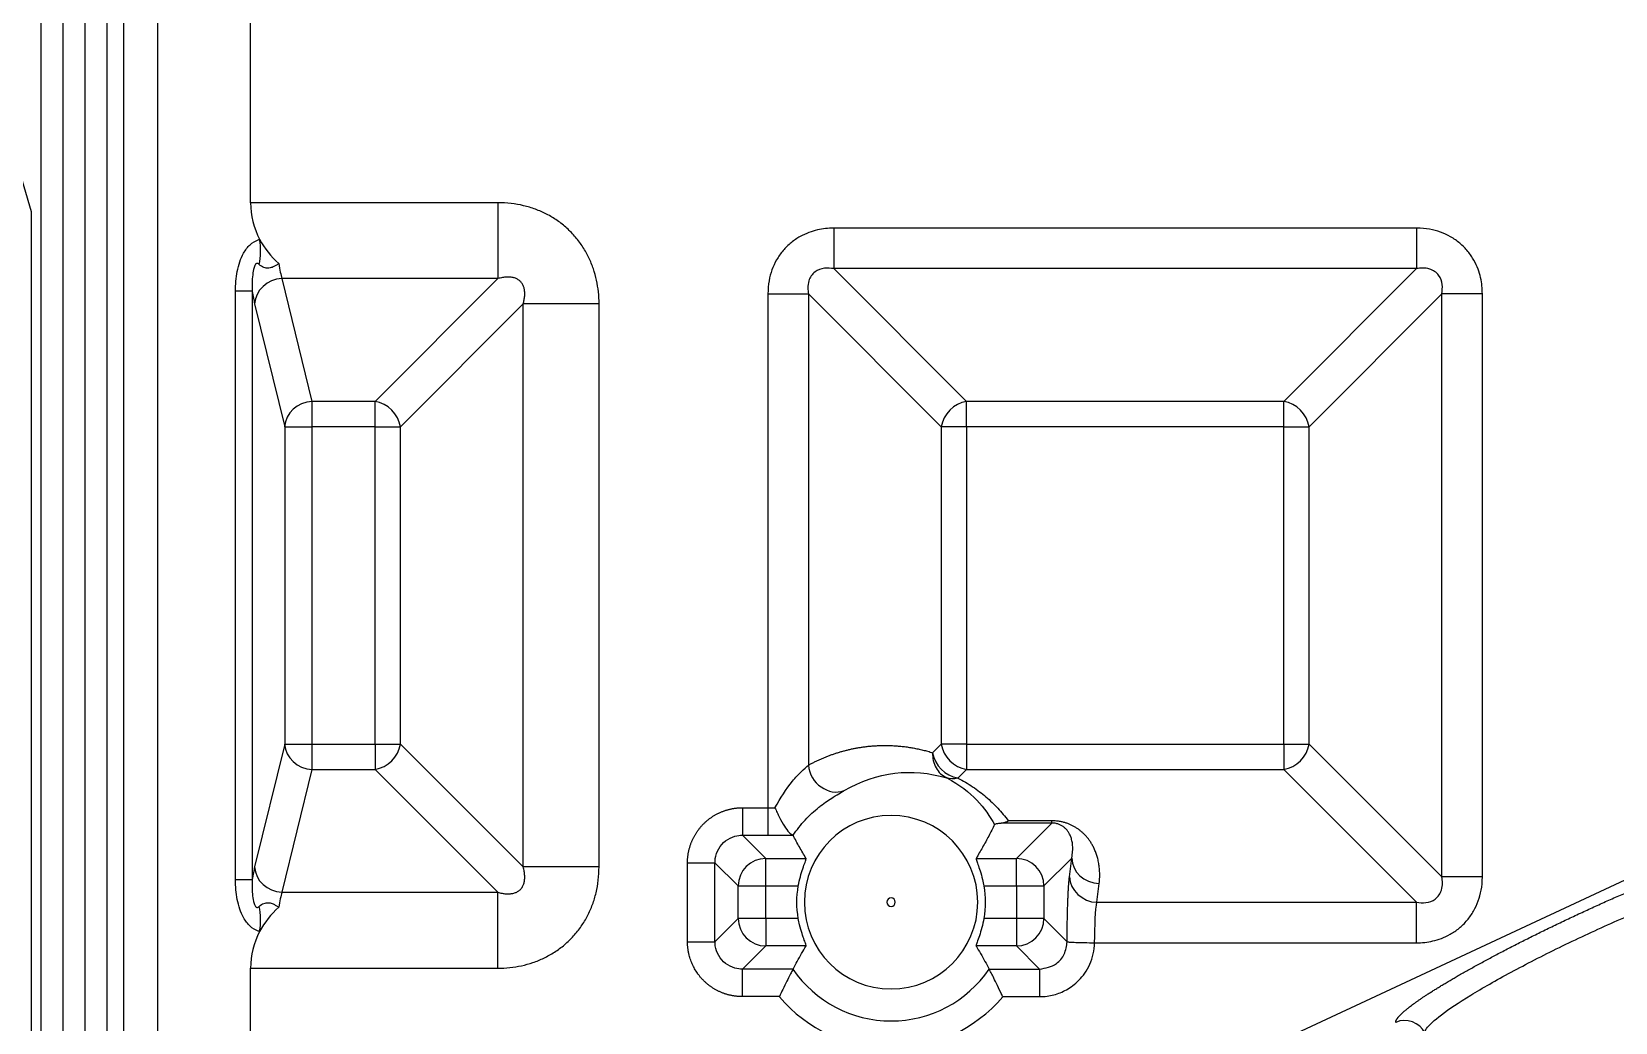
# Model space of a CAD drawing. Header units: millimetres. Extents: x 2595 to 3308, y 1499 to 1823.
# Drawn here: x 2704.09 to 2733.02, y 1644.91 to 1663 of the extents above; entities that cross this region are included whole.
import ezdxf
from ezdxf.lldxf.tags import DXFTag

# ---------------------------------------------------------------- set-up
doc = ezdxf.new("R2010")
doc.units = ezdxf.units.MM
doc.layers.add('5', color=7, linetype='Continuous', true_color=0xffffff)
tags = doc.linetypes.add('DASHED', pattern=[25.72, 12.86, -12.86]).pattern_tags.tags
tags[6:7] = [DXFTag(74, 4), DXFTag(75, 0), DXFTag(340, '0'), DXFTag(46, 0.0), DXFTag(50, 0.0), DXFTag(44, 0.0), DXFTag(45, 0.0)]
tags[4:5] = [DXFTag(74, 4), DXFTag(75, 0), DXFTag(340, '0'), DXFTag(46, 0.0), DXFTag(50, 0.0), DXFTag(44, 0.0), DXFTag(45, 0.0)]

msp = doc.modelspace()

# ---------------------------------------------------------------- linework, layer by layer
at = {"layer": '5', "color": 7, "linetype": 'Continuous'}
for p, q in [((2704.26, 1677.283), (2704.26, 1633.019)), ((2704.662, 1677.283), (2704.662, 1633.019)), ((2705.065, 1677.283), (2705.065, 1633.019)), ((2705.467, 1677.283), (2705.467, 1633.019)), ((2705.772, 1633.019), (2705.772, 1663.428)), ((2708.09, 1659.876), (2708.09, 1663.369)), ((2704.091, 1659.711), (2703.85, 1660.522)), ((2712.607, 1659.877), (2708.086, 1659.876)), ((2712.607, 1659.877), (2712.607, 1658.49)), ((2704.091, 1633.019), (2704.091, 1659.711)), ((2718.741, 1659.413), (2718.741, 1658.673)), ((2729.389, 1659.413), (2718.741, 1659.413)), ((2729.389, 1659.413), (2729.389, 1658.673)), ((2712.607, 1658.49), (2708.664, 1658.49)), ((2709.213, 1656.247), (2708.664, 1658.49)), ((2712.607, 1658.49), (2710.363, 1656.247)), ((2718.741, 1658.673), (2721.168, 1656.247)), ((2729.389, 1658.673), (2718.741, 1658.673)), ((2729.389, 1658.673), (2726.962, 1656.247)), ((2707.813, 1647.514), (2707.813, 1658.261)), ((2708.121, 1658.261), (2707.813, 1658.261)), ((2708.121, 1658.261), (2708.121, 1647.514)), ((2717.54, 1658.211), (2717.54, 1648.828)), ((2717.54, 1658.211), (2718.279, 1658.211)), ((2718.279, 1658.211), (2718.279, 1649.605)), ((2718.279, 1658.211), (2720.705, 1655.785)), ((2729.851, 1658.211), (2727.425, 1655.785)), ((2730.59, 1658.211), (2729.851, 1658.211)), ((2729.851, 1647.564), (2729.851, 1658.211)), ((2730.59, 1647.564), (2730.59, 1658.211)), ((2708.164, 1658.028), (2708.713, 1655.785)), ((2713.069, 1658.028), (2710.826, 1655.785)), ((2713.069, 1647.747), (2713.069, 1658.028)), ((2714.455, 1658.028), (2713.069, 1658.028)), ((2714.455, 1647.747), (2714.455, 1658.028)), ((2709.213, 1655.785), (2709.213, 1656.247)), ((2710.363, 1656.247), (2709.213, 1656.247)), ((2710.363, 1655.785), (2710.363, 1656.247)), ((2721.168, 1655.785), (2721.168, 1656.247)), ((2726.962, 1656.247), (2721.168, 1656.247)), ((2726.962, 1655.785), (2726.962, 1656.247)), ((2708.713, 1655.785), (2708.713, 1649.99)), ((2708.713, 1655.785), (2709.213, 1655.785)), ((2709.213, 1649.99), (2709.213, 1655.785)), ((2710.363, 1655.785), (2709.213, 1655.785)), ((2710.363, 1649.99), (2710.363, 1655.785)), ((2710.363, 1655.785), (2710.826, 1655.785)), ((2710.826, 1649.99), (2710.826, 1655.785)), ((2721.168, 1655.785), (2720.705, 1655.785)), ((2720.705, 1655.785), (2720.705, 1649.99)), ((2726.962, 1655.785), (2721.168, 1655.785)), ((2721.168, 1655.785), (2721.168, 1649.99)), ((2726.962, 1649.99), (2726.962, 1655.785)), ((2726.962, 1655.785), (2727.425, 1655.785)), ((2727.425, 1649.99), (2727.425, 1655.785)), ((2708.713, 1649.99), (2708.164, 1647.747)), ((2708.713, 1649.99), (2709.213, 1649.99)), ((2709.213, 1649.99), (2710.363, 1649.99)), ((2709.213, 1649.528), (2709.213, 1649.99)), ((2710.363, 1649.99), (2710.363, 1649.528)), ((2710.363, 1649.99), (2710.826, 1649.99)), ((2713.069, 1647.747), (2710.826, 1649.99)), ((2720.548, 1649.832), (2720.705, 1649.99)), ((2721.168, 1649.99), (2720.705, 1649.99)), ((2721.168, 1649.99), (2721.168, 1649.528)), ((2721.168, 1649.99), (2726.962, 1649.99)), ((2726.962, 1649.99), (2726.962, 1649.528)), ((2726.962, 1649.99), (2727.425, 1649.99)), ((2729.851, 1647.564), (2727.425, 1649.99)), ((2708.664, 1647.285), (2709.213, 1649.528)), ((2709.213, 1649.528), (2710.363, 1649.528)), ((2712.607, 1647.285), (2710.363, 1649.528)), ((2721.01, 1649.37), (2721.168, 1649.528)), ((2721.168, 1649.528), (2726.962, 1649.528)), ((2729.389, 1647.101), (2726.962, 1649.528)), ((2717.076, 1648.828), (2717.54, 1648.828)), ((2717.54, 1648.828), (2717.54, 1648.326)), ((2717.076, 1648.326), (2717.54, 1648.326)), ((2717.076, 1648.326), (2717.5, 1647.901)), ((2722.726, 1648.549), (2721.799, 1648.549)), ((2722.726, 1648.589), (2721.93, 1648.589)), ((2722.079, 1647.901), (2722.726, 1648.549)), ((2722.726, 1648.549), (2722.726, 1648.589)), ((2714.455, 1647.747), (2713.069, 1647.747)), ((2716.071, 1646.382), (2716.071, 1647.824)), ((2716.573, 1646.382), (2716.573, 1647.824)), ((2716.573, 1647.824), (2716.998, 1647.399)), ((2717.5, 1647.399), (2717.5, 1647.901)), ((2717.5, 1647.901), (2718.238, 1647.901)), ((2721.341, 1647.901), (2722.079, 1647.901)), ((2722.079, 1647.399), (2722.079, 1647.901)), ((2722.581, 1647.399), (2723.089, 1647.907)), ((2723.047, 1647.564), (2723.089, 1647.907)), ((2733.675, 1647.733), (2725.989, 1644.149)), ((2708.121, 1647.514), (2707.813, 1647.514)), ((2723.549, 1647.101), (2723.591, 1647.445)), ((2730.59, 1647.564), (2729.851, 1647.564)), ((2708.664, 1647.285), (2712.607, 1647.285)), ((2712.607, 1645.898), (2712.607, 1647.285)), ((2716.998, 1646.807), (2716.998, 1647.399)), ((2716.998, 1647.399), (2717.5, 1647.399)), ((2717.5, 1647.399), (2718.095, 1647.399)), ((2717.5, 1646.807), (2717.5, 1647.399)), ((2721.484, 1647.399), (2722.079, 1647.399)), ((2722.079, 1647.399), (2722.079, 1646.807)), ((2722.079, 1647.399), (2722.581, 1647.399)), ((2722.581, 1647.399), (2722.581, 1646.807)), ((2723.549, 1647.101), (2729.389, 1647.101)), ((2729.389, 1646.362), (2729.389, 1647.101)), ((2716.998, 1646.807), (2716.573, 1646.382)), ((2717.5, 1646.807), (2716.998, 1646.807)), ((2718.095, 1646.807), (2717.5, 1646.807)), ((2717.5, 1646.807), (2717.5, 1646.304)), ((2722.079, 1646.807), (2721.484, 1646.807)), ((2722.079, 1646.807), (2722.079, 1646.304)), ((2722.581, 1646.807), (2722.079, 1646.807)), ((2723.006, 1646.382), (2722.581, 1646.807)), ((2717.5, 1646.304), (2717.076, 1645.88)), ((2718.238, 1646.304), (2717.5, 1646.304)), ((2722.079, 1646.304), (2721.341, 1646.304)), ((2722.503, 1645.88), (2722.079, 1646.304)), ((2723.508, 1646.362), (2729.389, 1646.362)), ((2708.086, 1645.899), (2712.607, 1645.898)), ((2708.09, 1642.992), (2708.09, 1645.899)), ((2717.998, 1645.88), (2717.076, 1645.88)), ((2721.581, 1645.88), (2722.503, 1645.88)), ((2722.503, 1645.88), (2722.503, 1645.378)), ((2717.75, 1645.378), (2717.076, 1645.378)), ((2721.829, 1645.378), (2722.503, 1645.378))]:
    msp.add_line(p, q, dxfattribs=at)
at = {"layer": '5', "color": 7, "linetype": 'Continuous', "extrusion": (0, 0, -1)}
for radius in [1.584, 0.077]:
    msp.add_circle((-2719.789, 1647.103), radius, dxfattribs=at)
at = {"layer": '5', "color": 7, "linetype": 'DASHED'}
for radius, end in [(100.626, 234.0354), (100.625, 234.03501)]:
    msp.add_arc((2754.999, 1673.259), radius, 102.90589, end, dxfattribs=at)
at = {"layer": '5', "color": 7, "linetype": 'Continuous'}
for centre, radius, start, end in [((2754.999, 1673.259), 100.6, 102.90589, 234.03401), ((2754.999, 1673.259), 100.123, 102.90589, 234.02644), ((2754.999, 1673.259), 99.119, 102.39547, 234.08239), ((2754.999, 1667.223), 85.99, 192.44405, 257.55596), ((2754.999, 1667.223), 84.657, 193.18178, 256.81814), ((2754.999, 1667.223), 82.318, 194.94026, 255.05974), ((2719.789, 1647.103), 2.169, 214.3176, 325.6824), ((2719.789, 1647.103), 2.672, 220.2252, 319.7748)]:
    msp.add_arc(centre, radius, start, end, dxfattribs=at)
at = {"layer": '5', "color": 7, "linetype": 'Continuous', "extrusion": (0, 0, -1)}
for centre, radius, start, end in [((-2754.999, 1673.259), 99.621, 305.95801, 77.60453), ((-2754.999, 1673.259), 99.091, 305.91463, 77.59545), ((-2719.789, 1647.103), 1.72, 350.0823, 9.9177), ((-2719.789, 1647.103), 1.72, 170.0823, 189.9177), ((-2754.999, 1667.223), 81.429, 292.17868, 345.05974)]:
    msp.add_arc(centre, radius, start, end, dxfattribs=at)
at = {"layer": '5', "color": 7, "linetype": 'Continuous'}
for centre, major_axis, ratio, start_param, end_param in [((2709.68, 1659.877), (1.59, 0), 0.948965, 3.142161, 3.600913), ((2707.562, 1659.208), (-0.296, 0.962), 0.671835, 4.021568, 4.50861), ((2709.68, 1659.877), (1.59, 0), 0.948965, 3.600913, 3.969747), ((2708.748, 1659.877), (0, -1.509), 0.140139, 5.540543, 5.877351), ((2708.664, 1658.028), (-0.489, -0.12), 0.914519, 4.492315, 6.021833), ((2708.247, 1659.877), (0, -2.012), 0.105104, 5.644542, 5.877351), ((2709.213, 1655.785), (-0.489, -0.12), 0.914519, 4.492315, 6.021833), ((2710.363, 1655.785), (0.356, -0.356), 0.854588, 0.863645, 2.277948), ((2721.168, 1655.785), (0.356, 0.356), 0.854588, 0.863645, 2.277948), ((2726.962, 1655.785), (0.356, -0.356), 0.854588, 0.863645, 2.277948), ((2709.213, 1649.99), (-0.489, 0.12), 0.914519, 0.261352, 1.79087), ((2710.363, 1649.99), (-0.356, -0.356), 0.854588, 0.863645, 2.277948), ((2721.011, 1649.834), (-0.356, 0.356), 0.854588, 0.867265, 2.27701), ((2721.168, 1649.99), (-0.356, 0.356), 0.854588, 0.863645, 2.277948), ((2726.962, 1649.99), (-0.356, -0.356), 0.854588, 0.863645, 2.277948), ((2708.247, 1645.898), (0, 2.012), 0.105104, 0.405834, 0.638644), ((2708.664, 1647.747), (-0.489, 0.12), 0.914519, 0.261352, 1.79087), ((2717.5, 1647.399), (0.356, 0.356), 0.997265, 0.786768, 2.354825), ((2722.079, 1647.399), (-0.356, 0.356), 0.997265, 3.92836, 5.496418), ((2723.591, 1647.907), (-0.499, 0.061), 0.91771, 0.13213, 1.682262), ((2708.748, 1645.898), (0, -1.509), 0.140139, 3.547427, 3.884235), ((2707.562, 1646.567), (0.296, 0.962), 0.671835, 4.916168, 5.40321), ((2709.68, 1645.898), (1.59, 0), 0.948965, 2.313438, 2.682272), ((2709.68, 1645.898), (1.59, 0), 0.948965, 2.682272, 3.141025), ((2717.5, 1646.807), (0.356, -0.356), 0.997265, 3.92836, 5.496418), ((2722.079, 1646.807), (-0.356, -0.356), 0.997265, 0.786768, 2.354825)]:
    msp.add_ellipse(centre, major_axis=major_axis, ratio=ratio, start_param=start_param, end_param=end_param, dxfattribs=at)
for points in [[(2706.396, 1633.019), (2706.396, 1643.136), (2706.397, 1653.253), (2706.398, 1663.369)], [(2714.455, 1658.028), (2714.455, 1658.102), (2714.448, 1658.249), (2714.413, 1658.462), (2714.356, 1658.67), (2714.274, 1658.871), (2714.166, 1659.066), (2714.031, 1659.25), (2713.871, 1659.415), (2713.692, 1659.556), (2713.5, 1659.671), (2713.296, 1659.761), (2713.079, 1659.827), (2712.851, 1659.867), (2712.69, 1659.877), (2712.607, 1659.877)], [(2718.741, 1659.413), (2718.692, 1659.413), (2718.594, 1659.408), (2718.445, 1659.383), (2718.29, 1659.337), (2718.128, 1659.264), (2717.962, 1659.153), (2717.811, 1659.005), (2717.694, 1658.836), (2717.609, 1658.649), (2717.556, 1658.459), (2717.54, 1658.298), (2717.54, 1658.211)], [(2730.59, 1658.211), (2730.59, 1658.26), (2730.585, 1658.358), (2730.561, 1658.507), (2730.515, 1658.663), (2730.442, 1658.824), (2730.331, 1658.991), (2730.182, 1659.142), (2730.013, 1659.259), (2729.827, 1659.344), (2729.636, 1659.396), (2729.475, 1659.413), (2729.389, 1659.413)], [(2713.069, 1658.028), (2713.076, 1658.054), (2713.088, 1658.105), (2713.098, 1658.176), (2713.099, 1658.243), (2713.091, 1658.306), (2713.072, 1658.363), (2713.043, 1658.414), (2713.004, 1658.456), (2712.955, 1658.487), (2712.9, 1658.508), (2712.837, 1658.519), (2712.767, 1658.52), (2712.692, 1658.512), (2712.636, 1658.499), (2712.607, 1658.49)], [(2718.279, 1649.605), (2718.308, 1649.272), (2718.649, 1649.031), (2718.935, 1649.142)], [(2718.935, 1649.142), (2719.535, 1649.492), (2720.171, 1649.557), (2720.805, 1649.374)], [(2720.805, 1649.374), (2721.278, 1649.123), (2721.512, 1648.819), (2721.681, 1648.521)], [(2721.01, 1649.37), (2720.937, 1649.348), (2720.864, 1649.351), (2720.805, 1649.374)], [(2721.01, 1649.37), (2721.104, 1649.322), (2721.283, 1649.215), (2721.527, 1649.029), (2721.744, 1648.821), (2721.871, 1648.669), (2721.93, 1648.589)], [(2717.076, 1648.828), (2717.076, 1648.574), (2717.076, 1648.339), (2717.076, 1648.326)], [(2717.54, 1648.828), (2717.561, 1648.828), (2717.604, 1648.828), (2717.647, 1648.829), (2717.669, 1648.829)], [(2717.54, 1648.326), (2717.588, 1648.326), (2717.686, 1648.326), (2717.833, 1648.328), (2717.936, 1648.329), (2717.988, 1648.33)], [(2717.988, 1648.33), (2717.99, 1648.33), (2717.993, 1648.329), (2717.996, 1648.327), (2717.997, 1648.326), (2717.998, 1648.326)], [(2718.238, 1647.901), (2718.196, 1647.971), (2718.113, 1648.111), (2718.036, 1648.254), (2717.998, 1648.326)], [(2721.681, 1648.521), (2721.646, 1648.451), (2721.574, 1648.311), (2721.461, 1648.104), (2721.382, 1647.969), (2721.341, 1647.901)], [(2721.799, 1648.549), (2721.813, 1648.55), (2721.842, 1648.554), (2721.886, 1648.568), (2721.916, 1648.581), (2721.93, 1648.589)], [(2723.591, 1647.445), (2723.596, 1647.484), (2723.602, 1647.56), (2723.601, 1647.667), (2723.591, 1647.766), (2723.575, 1647.857), (2723.554, 1647.94), (2723.529, 1648.014), (2723.5, 1648.082), (2723.469, 1648.143), (2723.436, 1648.197), (2723.402, 1648.247), (2723.366, 1648.292), (2723.329, 1648.334), (2723.289, 1648.372), (2723.247, 1648.409), (2723.202, 1648.442), (2723.155, 1648.473), (2723.105, 1648.5), (2723.055, 1648.524), (2723.003, 1648.544), (2722.948, 1648.561), (2722.885, 1648.575), (2722.811, 1648.586), (2722.755, 1648.589), (2722.726, 1648.589)], [(2723.089, 1647.907), (2723.094, 1647.929), (2723.101, 1647.972), (2723.107, 1648.032), (2723.109, 1648.088), (2723.106, 1648.139), (2723.101, 1648.185), (2723.093, 1648.227), (2723.083, 1648.265), (2723.071, 1648.299), (2723.058, 1648.33), (2723.044, 1648.358), (2723.029, 1648.383), (2723.012, 1648.406), (2722.995, 1648.428), (2722.976, 1648.448), (2722.956, 1648.467), (2722.934, 1648.484), (2722.911, 1648.499), (2722.887, 1648.513), (2722.862, 1648.524), (2722.836, 1648.533), (2722.805, 1648.541), (2722.768, 1648.547), (2722.741, 1648.549), (2722.726, 1648.549)], [(2712.607, 1645.898), (2712.681, 1645.898), (2712.827, 1645.906), (2713.04, 1645.94), (2713.248, 1645.997), (2713.45, 1646.079), (2713.644, 1646.187), (2713.828, 1646.323), (2713.994, 1646.483), (2714.135, 1646.661), (2714.249, 1646.853), (2714.34, 1647.058), (2714.405, 1647.274), (2714.446, 1647.502), (2714.455, 1647.664), (2714.455, 1647.747)], [(2712.607, 1647.285), (2712.633, 1647.277), (2712.683, 1647.265), (2712.755, 1647.255), (2712.822, 1647.255), (2712.884, 1647.263), (2712.942, 1647.281), (2712.993, 1647.31), (2713.035, 1647.35), (2713.066, 1647.398), (2713.087, 1647.454), (2713.098, 1647.516), (2713.099, 1647.586), (2713.09, 1647.662), (2713.077, 1647.718), (2713.069, 1647.747)], [(2723.047, 1647.564), (2723.052, 1647.325), (2723.29, 1647.106), (2723.549, 1647.101)], [(2729.389, 1646.362), (2729.438, 1646.362), (2729.536, 1646.367), (2729.685, 1646.392), (2729.84, 1646.438), (2730.002, 1646.511), (2730.168, 1646.622), (2730.319, 1646.77), (2730.436, 1646.939), (2730.521, 1647.126), (2730.574, 1647.316), (2730.59, 1647.477), (2730.59, 1647.564)], [(2723.508, 1646.362), (2723.508, 1646.675), (2723.525, 1646.978), (2723.549, 1647.101)], [(2716.071, 1646.382), (2716.326, 1646.382), (2716.56, 1646.382), (2716.573, 1646.382)], [(2717.998, 1645.88), (2718.023, 1645.928), (2718.074, 1646.023), (2718.154, 1646.165), (2718.21, 1646.258), (2718.238, 1646.304)], [(2721.341, 1646.304), (2721.369, 1646.258), (2721.425, 1646.165), (2721.504, 1646.023), (2721.556, 1645.928), (2721.581, 1645.88)], [(2722.503, 1645.378), (2722.551, 1645.378), (2722.642, 1645.384), (2722.765, 1645.41), (2722.88, 1645.448), (2722.994, 1645.502), (2723.107, 1645.575), (2723.22, 1645.672), (2723.331, 1645.803), (2723.425, 1645.966), (2723.489, 1646.156), (2723.506, 1646.292), (2723.508, 1646.362)], [(2729.54, 1644.716), (2729.451, 1644.905), (2729.197, 1644.997), (2729.007, 1644.909)]]:
    msp.add_open_spline(points, degree=3, dxfattribs=at)
for points, degree, knots in [([(2707.813, 1658.261), (2707.813, 1658.383), (2707.824, 1658.505), (2707.871, 1658.74), (2707.908, 1658.856), (2707.995, 1659.013), (2708.035, 1659.067), (2708.126, 1659.15), (2708.177, 1659.18), (2708.238, 1659.202), (2708.246, 1659.205), (2708.255, 1659.208)], 3, [0, 0, 0, 0, 0.29938, 0.29938, 0.6028, 0.6028, 0.786981, 0.786981, 0.971566, 0.971566, 1, 1, 1, 1]), ([(2708.248, 1658.748), (2708.248, 1658.748), (2708.248, 1658.748), (2708.24, 1658.757), (2708.231, 1658.764), (2708.216, 1658.768), (2708.212, 1658.769), (2708.203, 1658.768), (2708.198, 1658.766), (2708.189, 1658.76), (2708.185, 1658.756), (2708.177, 1658.746), (2708.172, 1658.739), (2708.163, 1658.719), (2708.158, 1658.705), (2708.14, 1658.649), (2708.134, 1658.605), (2708.116, 1658.458), (2708.116, 1658.357), (2708.121, 1658.261)], 3, [0, 0, 0, 0, 0.000655, 0.000655, 0.092952, 0.092952, 0.126477, 0.126477, 0.160624, 0.160624, 0.190647, 0.190647, 0.227156, 0.227156, 0.2929, 0.2929, 0.496584, 0.496584, 1, 1, 1, 1]), ([(2708.605, 1658.765), (2708.602, 1658.764), (2708.6, 1658.762), (2708.584, 1658.75), (2708.569, 1658.74), (2708.538, 1658.721), (2708.521, 1658.711), (2708.491, 1658.698), (2708.478, 1658.694), (2708.451, 1658.687), (2708.438, 1658.684), (2708.407, 1658.681), (2708.39, 1658.681), (2708.36, 1658.686), (2708.346, 1658.689), (2708.299, 1658.706), (2708.272, 1658.725), (2708.248, 1658.748)], 3, [0, 0, 0, 0, 0.018477, 0.018477, 0.13998, 0.13998, 0.256314, 0.256314, 0.337565, 0.337565, 0.418706, 0.418706, 0.540967, 0.540967, 0.661463, 0.661463, 1, 1, 1, 1]), ([(2718.741, 1658.673), (2718.685, 1658.68), (2718.571, 1658.693), (2718.384, 1658.629), (2718.281, 1658.471), (2718.264, 1658.326), (2718.274, 1658.248), (2718.279, 1658.211)], 3, [0, 0, 0, 0, 0.22092, 0.448267, 0.690747, 0.856014, 1, 1, 1, 1]), ([(2729.851, 1658.211), (2729.857, 1658.267), (2729.87, 1658.382), (2729.807, 1658.569), (2729.649, 1658.671), (2729.504, 1658.688), (2729.425, 1658.678), (2729.389, 1658.673)], 3, [0, 0, 0, 0, 0.22092, 0.448267, 0.690747, 0.856014, 1, 1, 1, 1]), ([(2718.279, 1649.605), (2718.517, 1649.737), (2718.775, 1649.821), (2719.04, 1649.908), (2719.317, 1649.943), (2719.611, 1649.98), (2719.907, 1649.956), (2720.235, 1649.931), (2720.548, 1649.832)], 2, [0, 0, 0, 0.25, 0.25, 0.5, 0.5, 0.75, 0.75, 1, 1, 1]), ([(2720.548, 1649.832), (2720.549, 1649.784), (2720.552, 1649.687), (2720.606, 1649.554), (2720.689, 1649.443), (2720.766, 1649.397), (2720.805, 1649.374)], 3, [0, 0, 0, 0, 0.249978, 0.499973, 0.749981, 1, 1, 1, 1]), ([(2717.669, 1648.829), (2717.77, 1649.001), (2717.919, 1649.253), (2718.158, 1649.498), (2718.239, 1649.57), (2718.279, 1649.605)], 3, [0, 0, 0, 0, 0.520551, 0.764332, 1, 1, 1, 1]), ([(2718.501, 1648.86), (2718.583, 1648.924), (2718.719, 1649.016), (2718.859, 1649.098), (2718.912, 1649.129), (2718.935, 1649.142)], 3, [0, 0, 0, 0, 0.441899, 0.763843, 1, 1, 1, 1]), ([(2716.071, 1647.824), (2716.071, 1648.024), (2716.148, 1648.208), (2716.225, 1648.394), (2716.505, 1648.675), (2716.692, 1648.752), (2716.875, 1648.828), (2717.076, 1648.828)], 2, [0, 0, 0, 0.25, 0.25, 0.5, 0.75, 0.75, 1, 1, 1]), ([(2717.669, 1648.829), (2717.682, 1648.799), (2717.707, 1648.739), (2717.764, 1648.622), (2717.84, 1648.488), (2717.932, 1648.363), (2717.969, 1648.341), (2717.988, 1648.33)], 3, [0, 0, 0, 0, 0.124371, 0.248455, 0.498051, 0.747371, 1, 1, 1, 1]), ([(2717.998, 1648.326), (2718.069, 1648.422), (2718.214, 1648.614), (2718.397, 1648.778), (2718.491, 1648.852), (2718.501, 1648.86)], 3, [0, 0, 0, 0, 0.467625, 0.943328, 1, 1, 1, 1]), ([(2716.573, 1647.824), (2716.573, 1647.849), (2716.58, 1647.938), (2716.632, 1648.085), (2716.76, 1648.231), (2716.918, 1648.311), (2717.029, 1648.326), (2717.076, 1648.326)], 3, [0, 0, 0, 0, 0.096859, 0.338627, 0.580565, 0.822648, 1, 1, 1, 1]), ([(2721.681, 1648.521), (2721.684, 1648.527), (2721.692, 1648.532), (2721.728, 1648.541), (2721.747, 1648.544), (2721.784, 1648.548), (2721.791, 1648.548), (2721.799, 1648.549)], 3, [0, 0, 0, 0, 0.578126, 0.578126, 0.92789, 0.92789, 1, 1, 1, 1]), ([(2729.007, 1644.909), (2729.008, 1644.953), (2729.134, 1645.092), (2729.383, 1645.286), (2729.74, 1645.521), (2730.198, 1645.792), (2730.737, 1646.089), (2731.338, 1646.401), (2731.981, 1646.716), (2732.64, 1647.024), (2733.295, 1647.313), (2733.919, 1647.573), (2734.493, 1647.795), (2734.741, 1647.881), (2734.992, 1647.969), (2735.402, 1648.091), (2735.709, 1648.157), (2735.893, 1648.163), (2735.926, 1648.136)], 2, [0, 0, 0, 0.0625, 0.125, 0.1875, 0.25, 0.3125, 0.375, 0.4375, 0.5, 0.5625, 0.625, 0.6875, 0.75, 0.75, 0.8125, 0.875, 0.9375, 1, 1, 1]), ([(2718.095, 1647.399), (2718.105, 1647.457), (2718.118, 1647.514), (2718.146, 1647.621), (2718.161, 1647.671), (2718.191, 1647.76), (2718.206, 1647.8), (2718.228, 1647.86), (2718.235, 1647.881), (2718.239, 1647.897), (2718.239, 1647.9), (2718.238, 1647.901)], 3, [0, 0, 0, 0, 0.225742, 0.225742, 0.451001, 0.451001, 0.683249, 0.683249, 0.909283, 0.909283, 1, 1, 1, 1]), ([(2721.341, 1647.901), (2721.339, 1647.899), (2721.342, 1647.888), (2721.354, 1647.851), (2721.364, 1647.825), (2721.388, 1647.76), (2721.402, 1647.72), (2721.431, 1647.627), (2721.446, 1647.573), (2721.469, 1647.479), (2721.477, 1647.439), (2721.484, 1647.399)], 3, [0, 0, 0, 0, 0.201803, 0.201803, 0.402844, 0.402844, 0.615011, 0.615011, 0.844831, 0.844831, 1, 1, 1, 1]), ([(2708.255, 1646.567), (2708.246, 1646.57), (2708.238, 1646.572), (2708.177, 1646.595), (2708.126, 1646.625), (2708.035, 1646.708), (2707.995, 1646.762), (2707.908, 1646.918), (2707.871, 1647.034), (2707.824, 1647.269), (2707.813, 1647.392), (2707.813, 1647.514)], 3, [0, 0, 0, 0, 0.028434, 0.028434, 0.213019, 0.213019, 0.3972, 0.3972, 0.70062, 0.70062, 1, 1, 1, 1]), ([(2708.121, 1647.514), (2708.116, 1647.43), (2708.116, 1647.343), (2708.128, 1647.208), (2708.134, 1647.162), (2708.15, 1647.092), (2708.157, 1647.068), (2708.171, 1647.04), (2708.174, 1647.033), (2708.182, 1647.022), (2708.186, 1647.018), (2708.194, 1647.011), (2708.198, 1647.009), (2708.207, 1647.006), (2708.211, 1647.006), (2708.224, 1647.008), (2708.232, 1647.012), (2708.242, 1647.02), (2708.245, 1647.023), (2708.248, 1647.027)], 3, [0, 0, 0, 0, 0.438112, 0.438112, 0.656546, 0.656546, 0.766539, 0.766539, 0.803732, 0.803732, 0.831811, 0.831811, 0.860006, 0.860006, 0.896333, 0.896333, 0.964831, 0.964831, 1, 1, 1, 1]), ([(2723.006, 1646.382), (2723.006, 1646.616), (2723.013, 1646.963), (2723.023, 1647.25), (2723.038, 1647.486), (2723.047, 1647.564)], 2, [0, 0, 0, 0.3, 0.5, 0.75, 1, 1, 1]), ([(2729.389, 1647.101), (2729.445, 1647.095), (2729.559, 1647.082), (2729.746, 1647.145), (2729.849, 1647.303), (2729.866, 1647.449), (2729.856, 1647.527), (2729.851, 1647.564)], 3, [0, 0, 0, 0, 0.22092, 0.448267, 0.690747, 0.856014, 1, 1, 1, 1]), ([(2729.54, 1644.717), (2729.54, 1644.738), (2729.572, 1644.819), (2729.8, 1645.031), (2730.341, 1645.392), (2731.092, 1645.821), (2731.987, 1646.279), (2732.942, 1646.725), (2733.87, 1647.117), (2734.685, 1647.419), (2735.313, 1647.604), (2735.63, 1647.645), (2735.715, 1647.618), (2735.731, 1647.604)], 3, [0, 0, 0, 0, 0.047356, 0.148303, 0.248791, 0.348941, 0.449025, 0.548958, 0.649028, 0.749234, 0.849537, 0.950717, 1, 1, 1, 1]), ([(2708.248, 1647.027), (2708.272, 1647.05), (2708.299, 1647.069), (2708.346, 1647.086), (2708.36, 1647.089), (2708.39, 1647.093), (2708.407, 1647.094), (2708.438, 1647.091), (2708.451, 1647.088), (2708.478, 1647.081), (2708.491, 1647.076), (2708.521, 1647.063), (2708.538, 1647.054), (2708.569, 1647.035), (2708.584, 1647.025), (2708.6, 1647.013), (2708.602, 1647.011), (2708.605, 1647.01)], 3, [0, 0, 0, 0, 0.338537, 0.338537, 0.459033, 0.459033, 0.581294, 0.581294, 0.662435, 0.662435, 0.743686, 0.743686, 0.86002, 0.86002, 0.981523, 0.981523, 1, 1, 1, 1]), ([(2718.238, 1646.304), (2718.24, 1646.307), (2718.237, 1646.318), (2718.225, 1646.355), (2718.215, 1646.381), (2718.191, 1646.446), (2718.177, 1646.486), (2718.148, 1646.578), (2718.133, 1646.633), (2718.11, 1646.727), (2718.102, 1646.767), (2718.095, 1646.807)], 3, [0, 0, 0, 0, 0.201803, 0.201803, 0.402844, 0.402844, 0.615011, 0.615011, 0.844831, 0.844831, 1, 1, 1, 1]), ([(2721.484, 1646.807), (2721.474, 1646.749), (2721.461, 1646.691), (2721.433, 1646.585), (2721.418, 1646.534), (2721.388, 1646.445), (2721.373, 1646.406), (2721.351, 1646.346), (2721.344, 1646.324), (2721.34, 1646.309), (2721.34, 1646.306), (2721.341, 1646.304)], 3, [0, 0, 0, 0, 0.225742, 0.225742, 0.451001, 0.451001, 0.683249, 0.683249, 0.909283, 0.909283, 1, 1, 1, 1]), ([(2717.076, 1645.378), (2716.875, 1645.378), (2716.692, 1645.454), (2716.504, 1645.532), (2716.224, 1645.813), (2716.071, 1646.182), (2716.071, 1646.382)], 2, [0, 0, 0, 0.25, 0.25, 0.5, 0.75, 1, 1, 1]), ([(2717.076, 1645.88), (2717.029, 1645.88), (2716.918, 1645.895), (2716.76, 1645.975), (2716.632, 1646.121), (2716.58, 1646.267), (2716.573, 1646.357), (2716.573, 1646.382)], 3, [0, 0, 0, 0, 0.177273, 0.419377, 0.661296, 0.90308, 1, 1, 1, 1]), ([(2722.503, 1645.88), (2722.612, 1645.901), (2722.796, 1645.936), (2722.974, 1646.15), (2722.995, 1646.304), (2723.006, 1646.382)], 3, [0, 0, 0, 0, 0.412638, 0.698495, 1, 1, 1, 1]), ([(2723.006, 1646.382), (2723.019, 1646.379), (2723.042, 1646.374), (2723.164, 1646.369), (2723.317, 1646.365), (2723.444, 1646.363), (2723.508, 1646.362)], 3, [0, 0, 0, 0, 0.293641, 0.500018, 0.750611, 1, 1, 1, 1]), ([(2717.998, 1645.88), (2717.996, 1645.877), (2717.99, 1645.866), (2717.971, 1645.829), (2717.958, 1645.804), (2717.926, 1645.741), (2717.906, 1645.702), (2717.862, 1645.612), (2717.836, 1645.56), (2717.791, 1645.466), (2717.771, 1645.424), (2717.751, 1645.381), (2717.75, 1645.379), (2717.75, 1645.378)], 3, [0, 0, 0, 0, 0.194914, 0.194914, 0.389068, 0.389068, 0.594395, 0.594395, 0.822617, 0.822617, 0.9936, 0.9936, 1, 1, 1, 1]), ([(2721.829, 1645.378), (2721.829, 1645.379), (2721.828, 1645.381), (2721.816, 1645.407), (2721.804, 1645.431), (2721.766, 1645.512), (2721.739, 1645.568), (2721.692, 1645.664), (2721.67, 1645.707), (2721.635, 1645.778), (2721.62, 1645.807), (2721.597, 1645.85), (2721.589, 1645.866), (2721.583, 1645.877), (2721.582, 1645.879), (2721.581, 1645.88)], 3, [0, 0, 0, 0, 0.006396, 0.006396, 0.106244, 0.106244, 0.341147, 0.341147, 0.553102, 0.553102, 0.746256, 0.746256, 0.932151, 0.932151, 1, 1, 1, 1])]:
    msp.add_open_spline(points, degree=degree, knots=knots, dxfattribs=at)
for points, weights in [([(2716.071, 1647.824), (2716.354, 1647.824), (2716.559, 1647.824), (2716.573, 1647.824)], [1.15917286253, 0.946938084693, 0.946942379243, 1.15918574618]), ([(2717.076, 1645.378), (2717.076, 1645.66), (2717.076, 1645.865), (2717.076, 1645.88)], [1.15919399749, 0.946938392663, 0.946935334215, 1.15918482214])]:
    msp.add_rational_spline(points, weights, degree=3, dxfattribs=at)

doc.saveas('drawing.dxf')
